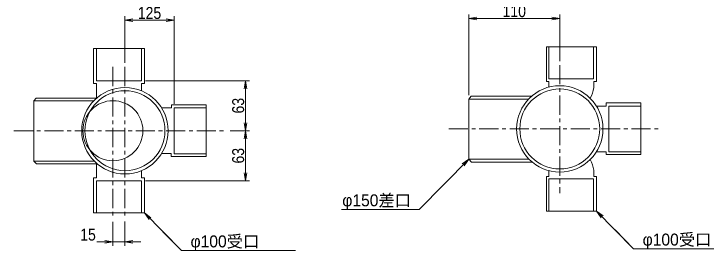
# Model space of a CAD drawing. Units: millimetres, scale not verified. Extents: x 323 to 5782, y 261 to 2709.
# Drawn here: x 1756 to 2632, y 796 to 1092 of the extents above; entities that cross this region are included whole.
import ezdxf
from ezdxf.enums import TextEntityAlignment as Align

# ---------------------------------------------------------------- set-up
doc = ezdxf.new("R2010")
doc.units = ezdxf.units.MM
doc.header["$LTSCALE"] = 10
doc.linetypes.add('USER1', pattern=[3.81, 2.38125, -0.47625, 0.47625, -0.47625])
for name, color, linetype, lineweight in [('D-BMK', 2, 'USER1', 15), ('D-STR', 1, 'Continuous', 15), ('D-STR-DIM', 7, 'Continuous', 9), ('D-STR-HTXT', 7, 'Continuous', 5)]:
    doc.layers.add(name, color=color, linetype=linetype, lineweight=lineweight)
doc.styles.add('ＭＳ Ｐゴシック', font='')
doc.styles.get('ＭＳ Ｐゴシック').set_extended_font_data('MS PGothic')

# ---------------------------------------------------------------- blocks, each defined once
blk = doc.blocks.new('open_arrow')
at = {"color": 0, "linetype": 'Continuous', "lineweight": -2}
blk.add_lwpolyline([(7.5, 1.25), (0, 0), (7.5, -1.25)], dxfattribs=at)

msp = doc.modelspace()

# ---------------------------------------------------------------- linework, layer by layer
at = {"layer": 'D-BMK'}
for p, q in [((1879.51, 1025.7), (1879.51, 837.25)), ((1894.51, 1025.7), (1894.51, 837.61)), ((2438.59, 1027.97), (2438.59, 868.19)), ((1755.72, 946.06), (2021.08, 946.06)), ((2299.8, 948.32), (2565.16, 948.32))]:
    msp.add_line(p, q, dxfattribs=at)
at = {"layer": 'D-STR'}
for p, q in [((2484.57, 1051.02), (2421.74, 1051.02)), ((2421.74, 1007.58), (2421.74, 1051.02)), ((2484.57, 1007.58), (2484.57, 1051.02)), ((1855.27, 1048.84), (1855.27, 1004.88)), ((1855.27, 1048.84), (1918.83, 1048.84)), ((1859.02, 1048.84), (1859.02, 1008.56)), ((1915.08, 1048.84), (1915.08, 1008.56)), ((1918.83, 1048.84), (1918.83, 1004.88)), ((1859.02, 1008.56), (1915.08, 1008.56)), ((2421.74, 1007.58), (2424.97, 1007.58)), ((2424.97, 1000.57), (2424.97, 1007.58)), ((2480.96, 1007.58), (2484.57, 1007.58)), ((2480.96, 999.9), (2480.96, 1007.58)), ((1855.27, 1004.88), (1859.02, 1004.88)), ((1859.02, 1004.88), (1859.02, 986.76)), ((1915.08, 1004.88), (1915.08, 995.99)), ((1915.08, 1004.88), (1918.83, 1004.88)), ((1780.59, 983.33), (1783.45, 986.83)), ((1783.45, 986.83), (1859.11, 986.83)), ((2324.67, 985.59), (2327.53, 989.09)), ((2327.53, 989.09), (2403.18, 989.09)), ((1780.59, 908.15), (1784.07, 904.58)), ((1784.07, 904.58), (1859.93, 904.58)), ((1859.02, 905.36), (1859.02, 887.25)), ((2324.67, 910.42), (2328.15, 906.84)), ((2328.15, 906.84), (2404.01, 906.84)), ((1915.08, 896.13), (1915.08, 887.25)), ((2424.97, 896.07), (2424.97, 889.05)), ((2480.96, 896.74), (2480.96, 889.05)), ((1855.27, 887.25), (1855.27, 843.29)), ((1855.27, 887.25), (1859.02, 887.25)), ((1915.08, 887.25), (1918.83, 887.25)), ((1918.83, 887.25), (1918.83, 843.29)), ((2421.74, 889.05), (2424.97, 889.05)), ((2421.74, 889.05), (2421.74, 845.62)), ((2480.96, 889.05), (2484.57, 889.05)), ((2484.57, 889.05), (2484.57, 845.62)), ((1859.02, 883.56), (1859.02, 843.29)), ((1859.02, 883.56), (1915.08, 883.56)), ((1915.08, 883.56), (1915.08, 843.29)), ((1855.27, 843.29), (1918.83, 843.29)), ((2484.57, 845.62), (2421.74, 845.62))]:
    msp.add_line(p, q, dxfattribs=at)
for points in [[(2424.99, 1051.02), (2424.99, 1010.72), (2480.74, 1010.72), (2480.74, 1051.02)], [(1855.35, 983.24), (1780.59, 983.24), (1780.59, 908.15), (1856.05, 908.15)], [(2399.43, 985.5), (2324.67, 985.5), (2324.67, 910.42), (2400.13, 910.42)], [(1940.37, 974.58), (1952.71, 974.58), (1952.71, 978.48), (1995.95, 978.48), (1995.95, 913.88), (1952.32, 913.88), (1952.32, 917.51), (1940.35, 917.51)], [(1995.95, 974.48), (1955.95, 974.48), (1955.95, 917.23), (1995.95, 917.23)], [(2484.44, 976.84), (2496.79, 976.84), (2496.79, 980.74), (2540.03, 980.74), (2540.03, 916.15), (2496.4, 916.15), (2496.4, 919.78), (2484.43, 919.78)], [(2540.03, 976.75), (2500.03, 976.75), (2500.03, 919.5), (2540.03, 919.5)], [(2424.99, 845.62), (2424.99, 885.92), (2480.74, 885.92), (2480.74, 845.62)]]:
    msp.add_lwpolyline(points, dxfattribs=at)
for centre, radius in [((1894.51, 946.06), 54), ((2438.59, 948.32), 54), ((1894.51, 946.06), 50), ((2438.59, 948.32), 50), ((1879.51, 946.06), 37.5)]:
    msp.add_circle(centre, radius, dxfattribs=at)
for centre, start, end in [((2445.58, 1004.11), 330.64418, 353.21524), ((2445.58, 892.53), 6.78476, 29.35582)]:
    msp.add_arc(centre, 35.63, start, end, dxfattribs=at)
at = {"layer": 'D-STR-DIM'}
for p, q in [((1894.51, 1030.7), (1894.51, 1089.15)), ((1955.95, 979.48), (1955.95, 1089.15)), ((2324.67, 990.5), (2324.67, 1091.41)), ((2324.67, 1086.41), (2438.59, 1086.41)), ((2438.59, 1032.97), (2438.59, 1091.41)), ((1894.51, 1084.15), (1955.95, 1084.15)), ((1920.08, 1008.56), (2050.17, 1008.56)), ((2045.17, 1008.56), (2045.17, 946.06)), ((2026.08, 946.06), (2050.17, 946.06)), ((2026.08, 946.06), (2050.17, 946.06)), ((2045.17, 946.06), (2045.17, 883.56)), ((1920.08, 883.56), (2050.17, 883.56)), ((1879.51, 832.25), (1879.51, 802.3)), ((1894.51, 832.61), (1894.51, 802.3)), ((1859.51, 807.3), (1914.51, 807.3))]:
    msp.add_line(p, q, dxfattribs=at)
at = {"layer": 'D-STR-HTXT'}
for p, q in [((2262.83, 847.76), (2165.67, 847.76)), ((2530.86, 798.72), (2631.51, 798.72)), ((1965.2, 796.45), (2108.11, 796.45))]:
    msp.add_line(p, q, dxfattribs=at)
for points in [[(2324.67, 910.42), (2262.83, 847.76), (2293.75, 879.09)], [(1918.83, 843.29), (1965.2, 796.45), (1942.02, 819.87)], [(2484.57, 845.62), (2530.86, 798.72), (2507.72, 822.17)]]:
    msp.add_lwpolyline(points, dxfattribs=at)

# ---------------------------------------------------------------- block references
at = {"layer": 'D-STR-DIM', "xscale": 1.33, "yscale": 1.33}
for p in [(2324.67, 1086.41), (1894.51, 1084.15), (1894.51, 807.3)]:
    msp.add_blockref('open_arrow', p, dxfattribs=at)
for p, rotation in [((2438.59, 1086.41), 180), ((1955.95, 1084.15), 180), ((2045.17, 1008.56), 270), ((2045.17, 946.06), 90), ((2045.17, 946.06), 270), ((2045.17, 883.56), 90), ((1879.51, 807.3), 180)]:
    msp.add_blockref('open_arrow', p, dxfattribs=dict(at, rotation=rotation))
at = {"layer": 'D-STR-HTXT', "xscale": 1.33, "yscale": 1.33}
for p, rotation in [((2324.67, 910.42), 225.4), ((1918.83, 843.29), 314.7), ((2484.57, 845.62), 314.6)]:
    msp.add_blockref('open_arrow', p, dxfattribs=dict(at, rotation=rotation))

# ---------------------------------------------------------------- texts
at = {"layer": 'D-STR-DIM', "style": 'ＭＳ Ｐゴシック', "width": 0.9}
for s, p in [('125', (1925.23, 1093.15)), ('110', (2381.63, 1095.41)), ('15', (1848.31, 816.3))]:
    msp.add_text(s, height=14.93, dxfattribs=at).set_placement(p, align=Align.MIDDLE_CENTER)
for p in [(2036.17, 977.31), (2036.17, 914.81)]:
    msp.add_text('63', height=14.93, rotation=90, dxfattribs=at).set_placement(p, align=Align.MIDDLE_CENTER)
at = {"layer": 'D-STR-HTXT', "style": 'ＭＳ Ｐゴシック'}
msp.add_text('φ150差口', height=14.93, dxfattribs=at).set_placement((2252.4, 847.17), align=Align.BOTTOM_RIGHT)
for p in [(1976.54, 795.86), (2542.19, 798.13)]:
    msp.add_text('φ100受口', height=14.93, dxfattribs=at).set_placement(p, align=Align.BOTTOM_LEFT)

doc.saveas('drawing.dxf')
